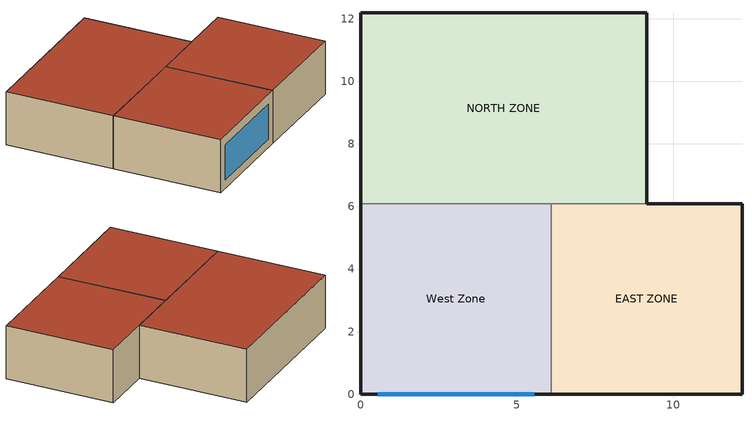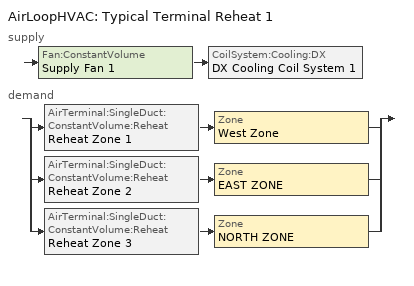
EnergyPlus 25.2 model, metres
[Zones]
West Zone
 floor adiabatic (FLOOR SLAB 8 IN): 0,0 0,6.1 6.1,6.1 6.1,0 z0
 wall outside (EXTWALL80): 0,6.1 0,0 6.1,0 z0:3.05
 wall to NORTH ZONE (PARTITION06): 6.1,6.1 0,6.1 z0:3.05
 wall to EAST ZONE (PARTITION06): 6.1,0 6.1,6.1 z0:3.05
 window (WIN-CON-LIGHT): 0.55,0 5.55,0 z0.5:2.5
 roof outside (ROOF34): 0,6.1 0,0 6.1,0 6.1,6.1 z3.05
EAST ZONE
 floor adiabatic (FLOOR SLAB 8 IN): 6.1,0 6.1,6.1 12.19,6.1 12.19,0 z0
 wall outside (EXTWALL80): 6.1,0 12.19,0 12.19,6.1 9.14,6.1 z0:3.05
 wall to NORTH ZONE (PARTITION06): 9.14,6.1 6.1,6.1 z0:3.05
 roof outside (ROOF34): 6.1,6.1 6.1,0 12.19,0 12.19,6.1 z3.05
NORTH ZONE
 floor adiabatic (FLOOR SLAB 8 IN): 0,6.1 0,12.19 9.14,12.19 9.14,6.1 z0
 wall outside (EXTWALL80): 9.14,6.1 9.14,12.19 0,12.19 0,6.1 z0:3.05
 roof outside (ROOF34): 0,12.19 0,6.1 9.14,6.1 9.14,12.19 z3.05
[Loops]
AirLoopHVAC 'Typical Terminal Reheat 1'
 supply: Fan:ConstantVolume 'Supply Fan 1' > CoilSystem:Cooling:DX 'DX Cooling Coil System 1'
 demand: split
  | AirTerminal:SingleDuct:ConstantVolume:Reheat 'Reheat Zone 1' > Zone 'West Zone'
  | AirTerminal:SingleDuct:ConstantVolume:Reheat 'Reheat Zone 2' > Zone 'EAST ZONE'
  | AirTerminal:SingleDuct:ConstantVolume:Reheat 'Reheat Zone 3' > Zone 'NORTH ZONE'
[Building]
NONE: Loads convergence tolerance value=0.04; Maximum number of warmup days=25; Minimum number of warmup days=6; North axis=0; Solar distribution=FullInteriorAndExterior; Temperature convergence tolerance value=0.4; Terrain=Suburbs
[Site:GroundTemperature:BuildingSurface]
20.03, 20.03, 20.13, 20.3, 20.43, 20.52, 20.62, 20.77, 20.78, 20.55, 20.44, 20.2
[Site:Location]
CHICAGO_IL_USA TMY2-94846: Elevation=190; Latitude=42; Longitude=-87.88; Time zone=-6
[SizingPeriod:DesignDay] Barometric pressure=99063; Day of month=21; Daylight saving time indicator=No; Humidity condition type=WetBulb; Rain indicator=No; Snow indicator=No; Solar model indicator=ASHRAEClearSky
Name | Daily dry bulb temperature range | Day type | Maximum dry bulb temperature | Month | Sky clearness | Wetbulb or dewpoint at maximum dry bulb | Wind direction | Wind speed
CHICAGO_IL_USA Annual Cooling 1% Design Conditions DB/MCWB | 10.7 | SummerDesignDay | 31.5 | 7 | 1 | 23 | 230 | 5.3
CHICAGO_IL_USA Annual Heating 99% Design Conditions DB | 0 | WinterDesignDay | -17.3 | 1 | 0 | -17.3 | 270 | 4.9
[Construction]
EXTWALL80: A1 - 1 IN STUCCO, C4 - 4 IN COMMON BRICK, E1 - 3 / 4 IN PLASTER OR GYP BOARD
FLOOR SLAB 8 IN: C10 - 8 IN HW CONCRETE
PARTITION06: E1 - 3 / 4 IN PLASTER OR GYP BOARD, C6 - 8 IN CLAY TILE, E1 - 3 / 4 IN PLASTER OR GYP BOARD
ROOF34: E2 - 1 / 2 IN SLAG OR STONE, E3 - 3 / 8 IN FELT AND MEMBRANE, B5 - 1 IN DENSE INSULATION, C12 - 2 IN HW CONCRETE
WIN-CON-LIGHT: WIN-LAY-GLASS-LIGHT
[Material] Thermal absorptance=0.9
Name | Conductivity | Density | Roughness | Solar absorptance | Specific heat | Thickness | Visible absorptance
A1 - 1 IN STUCCO | 0.691831 | 1858.142 | Smooth | 0.92 | 836.8 | 0.0253898 | 0.92
B5 - 1 IN DENSE INSULATION | 0.0432394 | 91.30524 | VeryRough | 0.5 | 836.8 | 0.0253898 | 0.5
C4 - 4 IN COMMON BRICK | 0.726422 | 1922.216 | Rough | 0.76 | 836.8 | 0.101498 | 0.76
C6 - 8 IN CLAY TILE | 0.570761 | 1121.292 | Smooth | 0.82 | 836.8 | 0.203302 | 0.82
C10 - 8 IN HW CONCRETE | 1.729577 | 2242.585 | MediumRough | 0.65 | 836.8 | 0.203302 | 0.65
C12 - 2 IN HW CONCRETE | 1.729577 | 2242.585 | MediumRough | 0.65 | 836.8 | 0.0509016 | 0.65
E1 - 3 / 4 IN PLASTER OR GYP BOARD | 0.726422 | 1601.846 | Smooth | 0.92 | 836.8 | 0.01905 | 0.92
E2 - 1 / 2 IN SLAG OR STONE | 1.435549 | 881.0155 | Rough | 0.55 | 1673.6 | 0.0127102 | 0.55
E3 - 3 / 8 IN FELT AND MEMBRANE | 0.190253 | 1121.292 | Rough | 0.75 | 1673.6 | 0.00954024 | 0.75
[WindowMaterial:Glazing]
WIN-LAY-GLASS-LIGHT: Back side infrared hemispherical emissivity=0.84; Back side solar reflectance at normal incidence=0.031; Back side visible reflectance at normal incidence=0.05; Conductivity=0.9; Front side infrared hemispherical emissivity=0.84; Front side solar reflectance at normal incidence=0.031; Front side visible reflectance at normal incidence=0.05; Infrared transmittance at normal incidence=0; Optical data type=SpectralAverage; Solar transmittance at normal incidence=0.9; Thickness=0.003; Visible transmittance at normal incidence=0.9
[AirLoopHVAC]
Typical Terminal Reheat 1: Design supply air flow rate=1.3
[AirTerminal:SingleDuct:ConstantVolume:Reheat] Availability schedule=FanAndCoilAvailSched; Convergence tolerance=0.001; Maximum hot water or steam flow rate=0; Minimum hot water or steam flow rate=0
Name | Maximum air flow rate | Reheat coil
Reheat Zone 1 | 0.47 | Reheat Coil Zone 1
Reheat Zone 2 | 0.36 | Reheat Coil Zone 2
Reheat Zone 3 | 0.47 | Reheat Coil Zone 3
[AvailabilityManager:Scheduled]
Reheat System 1 Avail: Schedule=FanAndCoilAvailSched
[Coil:Cooling:DX:SingleSpeed]
ACDXCoil 1: 2023 rated evaporator fan power per volume flow rate=934.4; Availability schedule=CoolingCoilAvailSched; Energy input ratio function of flow fraction curve=WindACEIRFFF; Energy input ratio function of temperature curve=WindACEIRFT; Gross rated cooling cop=3; Gross rated sensible heat ratio=0.75; Gross rated total cooling capacity=25000; Part load fraction correlation curve=WindACPLFFPLR; Rated air flow rate=1.3; Total cooling capacity function of flow fraction curve=WindACCoolCapFFF; Total cooling capacity function of temperature curve=WindACCoolCapFT
[Coil:Heating:Electric]
Reheat Coil Zone 2: Availability schedule=FanAndCoilAvailSched; Efficiency=1; Nominal capacity=5000
[Coil:Heating:Fuel] Availability schedule=FanAndCoilAvailSched; Burner efficiency=0.8; Fuel type=NaturalGas
Name | Nominal capacity
Reheat Coil Zone 1 | 6000
Reheat Coil Zone 3 | 8000
[CoilSystem:Cooling:DX]
DX Cooling Coil System 1: Availability schedule=CoolingCoilAvailSched; Cooling coil=ACDXCoil 1
[ElectricEquipment] Design level calculation method=EquipmentLevel; Fraction latent=0; Fraction lost=0; Fraction radiant=0.3; Schedule=BLDG Sch   2
Name | Design level | Zone or zonelist or space or spacelist
EAST ZONE ElecEq 1 | 1464.375 | EAST ZONE
NORTH ZONE ElecEq 1 | 2928.751 | NORTH ZONE
West Zone ElecEq 1 | 2928.751 | West Zone
[Fan:ConstantVolume]
Supply Fan 1: Availability schedule=FanAndCoilAvailSched; Fan total efficiency=0.7; Maximum flow rate=1.3; Motor efficiency=0.9; Motor in airstream fraction=1; Pressure rise=600
[Lights] Design level calculation method=LightingLevel; End use subcategory=GeneralLights; Fraction radiant=0.2; Fraction replaceable=0; Fraction visible=0.2; Return air fraction=0; Schedule=BLDG Sch   3
Name | Lighting level | Zone or zonelist or space or spacelist
EAST ZONE Lights 1 | 1464.375 | EAST ZONE
NORTH ZONE Lights 1 | 878.6252 | NORTH ZONE
[People] Activity level schedule=Activity Sch; Air velocity schedule=Air Velo Sch; Carbon dioxide generation rate=3.82e-08; Clothing insulation calculation method=ClothingInsulationSchedule; Clothing insulation schedule=Clothing Sch; Fraction radiant=0.3; Mean radiant temperature calculation type=EnclosureAveraged; Number of people calculation method=People; Number of people schedule=BLDG Sch   1; Thermal comfort model 1 type=Fanger; Work efficiency schedule=Work Eff Sch
Name | Number of people | Zone or zonelist or space or spacelist
EAST ZONE | 3 | EAST ZONE
NORTH ZONE | 4 | NORTH ZONE
West Zone | 3 | West Zone
[SetpointManager:Scheduled]
Supply Air Temp Manager: Control variable=Temperature; Schedule=Seasonal Reset Supply Air Temp Sch; Setpoint node or nodelist=Supply Air Temp Nodes
[ThermostatSetpoint:SingleCooling]
Cooling Setpoint with SB: Setpoint temperature schedule=Cooling Setpoints
[ThermostatSetpoint:SingleHeating]
Heating Setpoint with SB: Setpoint temperature schedule=Heating Setpoints
[Zone] Ceiling height=Autocalculate; Multiplier=1; Type=1; Volume=Autocalculate
EAST ZONE; NORTH ZONE; West Zone
[ZoneControl:Thermostat] Control 1=Heating Setpoint with SB; Control 2=Cooling Setpoint with SB; Control type schedule=Zone Control Type Sched
Name | Zone or zonelist
Zone 1 Thermostat | West Zone
Zone 2 Thermostat | EAST ZONE
Zone 3 Thermostat | NORTH ZONE
[Zone equipment]
West Zone: Reheat Zone 1
EAST ZONE: Reheat Zone 2
NORTH ZONE: Reheat Zone 3
[Curve:Biquadratic] Input unit type for x=Temperature; Input unit type for y=Temperature; Maximum value of x=23.88889; Maximum value of y=46.11111; Minimum value of x=12.77778; Minimum value of y=18; Output unit type=Dimensionless
Name | Coefficient1 constant | Coefficient2 x | Coefficient3 x 2 | Coefficient4 y | Coefficient5 y 2 | Coefficient6 x y
WindACCoolCapFT | 0.942588 | 0.00954335 | 0.00068377 | -0.0110427 | 5.249e-06 | -9.72e-06
WindACEIRFT | 0.342414 | 0.034885 | -0.0006237 | 0.00497722 | 0.000437951 | -0.000728028
[Curve:Quadratic]
Name | Maximum value of x | Minimum value of x | Coefficient1 constant | Coefficient2 x | Coefficient3 x 2
WindACCoolCapFFF | 1.5 | 0.5 | 0.8 | 0.2 | 0
WindACEIRFFF | 1.5 | 0.5 | 1.1552 | -0.1808 | 0.0256
WindACPLFFPLR | 1 | 0 | 0.85 | 0.15 | 0
[Schedule:Compact]
ACTIVITY SCH: Through: 12/31, For: AllDays, Until: 24:00, 131.8
AIR VELO SCH: Through: 12/31, For: AllDays, Until: 24:00, 0.14
BLDG SCH   1: Through: 12/31, For: Weekdays, Until: 6:00, 0, Until: 7:00, 0.1, Until: 8:00, 0.5, Until: 12:00, 1, Until: 13:00, 0.5, Until: 16:00, 1, Until: 17:00, 0.5, Until: 18:00, 0.1, Until: 24:00, 0, For: Weekends Holiday, Until: 24:00, 0, For: SummerDesignDay, Until: 6:00, 0, Until: 7:00, 0.1, Until: 8:00, 0.5, Until: 12:00, 1, Until: 13:00, 0.5, Until: 16:00, 1, Until: 17:00, 0.5, Until: 18:00, 0.1, Until: 24:00, 0, For: WinterDesignDay CustomDay1 CustomDay2, Until: 24:00, 0
BLDG SCH   2: Through: 12/31, For: Weekdays, Until: 8:00, 0, Until: 18:00, 1, Until: 24:00, 0, For: Weekends Holiday, Until: 24:00, 0, For: SummerDesignDay, Until: 8:00, 0, Until: 18:00, 1, Until: 24:00, 0, For: WinterDesignDay CustomDay1 CustomDay2, Until: 24:00, 0
BLDG SCH   3: Through: 12/31, For: Weekdays, Until: 6:00, 0.05, Until: 7:00, 0.2, Until: 17:00, 1, Until: 18:00, 0.5, Until: 24:00, 0.05, For: Weekends Holiday, Until: 24:00, 0.05, For: SummerDesignDay, Until: 6:00, 0.05, Until: 7:00, 0.2, Until: 17:00, 1, Until: 18:00, 0.5, Until: 24:00, 0.05, For: WinterDesignDay CustomDay1 CustomDay2, Until: 24:00, 0.05
CLOTHING SCH: Through: 12/31, For: AllDays, Until: 24:00, 1
COOLING SETPOINTS: Through: 12/31, For: AllDays, Until: 7:00, 30, Until: 17:00, 24, Until: 24:00, 30
COOLINGCOILAVAILSCHED: Through: 3/31, For: AllDays, Until: 24:00, 0, Through: 9/30, For: Weekdays, Until: 7:00, 0, Until: 17:00, 1, Until: 24:00, 0, For: Weekends Holiday, Until: 24:00, 0, For: SummerDesignDay WinterDesignDay, Until: 7:00, 0, Until: 17:00, 1, Until: 24:00, 0, For: CustomDay1 CustomDay2, Until: 24:00, 0, Through: 12/31, For: AllDays, Until: 24:00, 0
FANANDCOILAVAILSCHED: Through: 3/31, For: AllDays, Until: 24:00, 1, Through: 9/30, For: Weekdays, Until: 7:00, 0, Until: 17:00, 1, Until: 24:00, 0, For: Weekends Holiday, Until: 24:00, 0, For: SummerDesignDay WinterDesignDay, Until: 7:00, 0, Until: 17:00, 1, Until: 24:00, 0, For: CustomDay1 CustomDay2, Until: 24:00, 0, Through: 12/31, For: AllDays, Until: 24:00, 1
HEATING SETPOINTS: Through: 12/31, For: AllDays, Until: 7:00, 15, Until: 17:00, 20, Until: 24:00, 15
SEASONAL RESET SUPPLY AIR TEMP SCH: Through: 3/31, For: AllDays, Until: 24:00, 16, Through: 9/30, For: AllDays, Until: 24:00, 12, Through: 12/31, For: AllDays, Until: 24:00, 16
WORK EFF SCH: Through: 12/31, For: AllDays, Until: 24:00, 0
ZONE CONTROL TYPE SCHED: Through: 3/31, For: AllDays, Until: 24:00, 1, Through: 9/30, For: AllDays, Until: 24:00, 2, Through: 12/31, For: AllDays, Until: 24:00, 1
